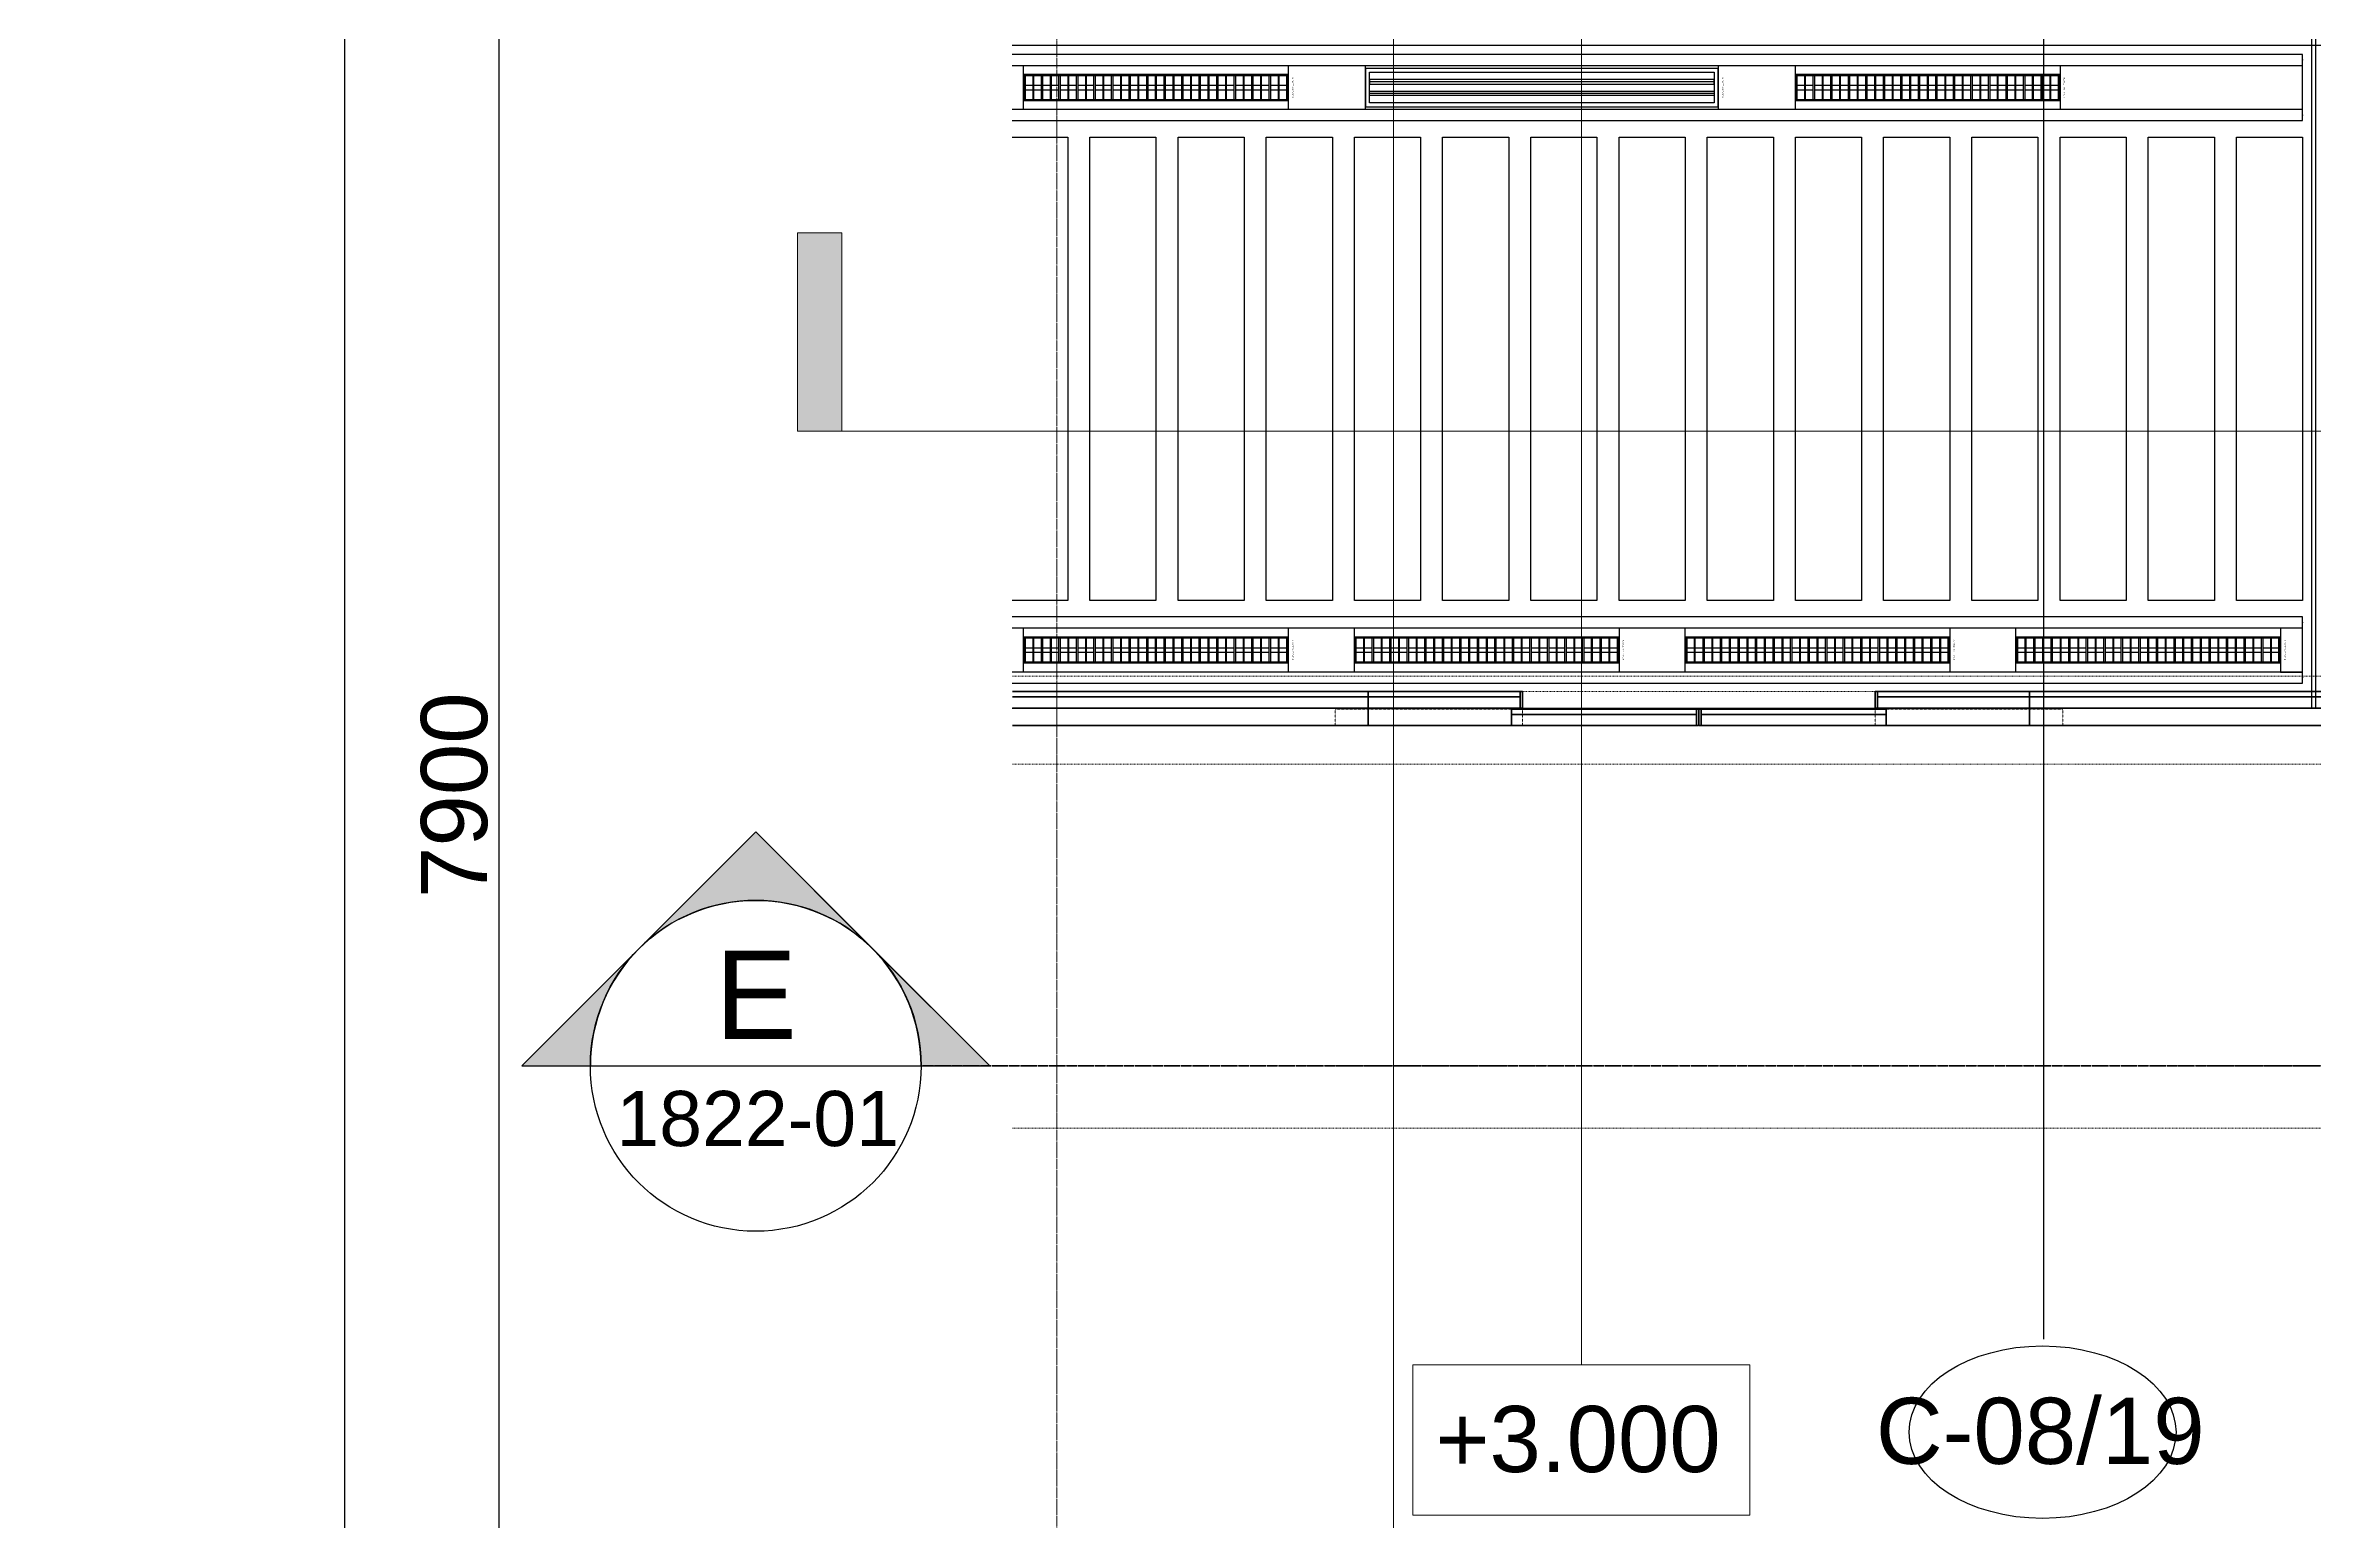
# Model space of a CAD drawing. Header units: millimetres. Extents: x -794868 to -715506, y -16735 to 22434.
# Drawn here: x -794868 to -784577, y -3664 to 3028 of the extents above; entities that cross this region are included whole.
import ezdxf
from ezdxf.enums import TextEntityAlignment as Align
from ezdxf.xclip import XClip

# ---------------------------------------------------------------- set-up
doc = ezdxf.new("R2010")
doc.units = ezdxf.units.MM
doc.header["$XCLIPFRAME"] = 0
for name, pattern in [('DASH', [6.35, 3.175, -3.175]), ('DPA_Grid _ Level 100', [10, 5.5, -1.6, 1.3, -1.6]), ('DPA_Hidden 500', [1.4, 0.8, -0.6])]:
    doc.linetypes.add(name, pattern=pattern)
for name, color, linetype in [('000 - WIPEOUT', 250, 'Continuous'), ('001 - ASCESSORIES', 251, 'Continuous'), ('A04_TUBE SERIES', 2, 'Continuous'), ('A11_ALU.SOLID SHEET', 2, 'Continuous')]:
    doc.layers.add(name, color=color, linetype=linetype)
for name, color, linetype, lineweight in [('A-ANNO-DIMS', 1, 'Continuous', 9), ('A-ANNO-NOTE', 3, 'Continuous', 25), ('A-GENM', 1, 'Continuous', 9), ('A-GENM-HDLN', 2, 'DPA_Hidden 500', 9), ('G-ANNO-SECL', 3, 'Continuous', 9), ('G-ANNO-TEXT', 3, 'Continuous', 9), ('Q-SPCQ', 2, 'Continuous', 35), ('Q-SPCQ-HDLN', 2, 'DASH', 9), ('S-GRID', 251, 'Continuous', 9)]:
    doc.layers.add(name, color=color, linetype=linetype, lineweight=lineweight)
doc.styles.add('Arial', font='arial.ttf', dxfattribs={"height": 400})
doc.styles.add('Arial_1', font='arial.ttf', dxfattribs={"height": 250})
doc.styles.add('Arial_2', font='arial.ttf', dxfattribs={"height": 300})
doc.dimstyles.new('DPA-DIM-3_0_C-C', dxfattribs={"dimscale": 304.8, "dimtxt": 306.07782, "dimasz": 0.492126, "dimexe": 0.656168, "dimexo": 0.0625, "dimgap": 0.164042, "dimtad": 1, "dimdec": 0, "dimzin": 0, "dimdsep": 46, "dimtxsty": 'Arial_2', "dimblk1": 'DOTBLANK', "dimblk2": 'DOTBLANK', "dimsah": 1, "dimcen": 0.09, "dimdle": 0.656168, "dimadec": 8, "dimazin": 0, "dimtfac": 1, "dimtdec": 4, "dimtix": 1, "dimtmove": 0, "dimatfit": 3, "dimfxl": 1.312336, "dimfxlon": 1, "dimtvp": 1, "dimtolj": 1, "dimtzin": 0, "dimarcsym": 2})

# ---------------------------------------------------------------- blocks, each defined once
blk = doc.blocks.new('DPA_Speciality_PlatformScreenDoor - Length_135300-12767973-4262-01 ENLARGED UPPER PLATFORM LEVEL - REFLECTED CEILING PLAN - SHEET 3')
at = {"layer": 'A-GENM'}
for p, q in [((69837, -250), (70035, -250)), ((70035, -250), (69837, -250)), ((69932, -250), (69842, -250)), ((69842, -250), (69932, -250)), ((69943, -250), (70033, -250)), ((70033, -250), (69943, -250)), ((70838, -250), (70640, -250)), ((70640, -250), (70838, -250)), ((70733, -250), (70643, -250)), ((70643, -250), (70733, -250)), ((70743, -250), (70833, -250)), ((70833, -250), (70743, -250)), ((67615, -330), (67739, -330)), ((67626, -330), (67679, -330)), ((67675, -330), (67728, -330)), ((71390, -330), (71514, -330)), ((71401, -330), (71454, -330)), ((71450, -330), (71503, -330)), ((72990, -330), (73114, -330)), ((73001, -330), (73054, -330)), ((73050, -330), (73103, -330))]:
    blk.add_line(p, q, dxfattribs=at)
at = {"layer": 'A-GENM-HDLN'}
for p, q in [((68688, -250), (68688, -175)), ((69538, -175), (68688, -175)), ((69538, -175), (69538, -250)), ((71138, -175), (71138, -250)), ((71138, -175), (71988, -175)), ((71988, -250), (71988, -175)), ((69538, -250), (68688, -250)), ((71138, -250), (71988, -250))]:
    blk.add_line(p, q, dxfattribs=at)
at = {"layer": 'Q-SPCQ', "linetype": 'DASH', "lineweight": 9}
blk.add_line((3946, 1650), (73451, 1650), dxfattribs=at)
at = {"layer": 'Q-SPCQ'}
for p, q in [((66463, -175), (68838, -175)), ((68838, -175), (68838, -330)), ((68838, -175), (69538, -175)), ((68838, -330), (68838, -175)), ((68838, -200), (68838, -176)), ((68838, -176), (68838, -200)), ((68838, -305), (68838, -200)), ((68838, -200), (68838, -305)), ((69488, -175), (70328, -175)), ((70328, -175), (69488, -175)), ((69488, -175), (69488, -225)), ((69488, -225), (69488, -175)), ((70298, -175), (69518, -175)), ((69518, -175), (70298, -175)), ((69518, -175), (70298, -175)), ((70298, -175), (69518, -175)), ((70328, -225), (70328, -175)), ((70328, -225), (70328, -175)), ((70328, -180), (70328, -245)), ((70328, -245), (70328, -180)), ((70338, -245), (70338, -180)), ((70338, -180), (70338, -245)), ((70338, -180), (70338, -245)), ((70338, -245), (70338, -180)), ((71188, -175), (70348, -175)), ((70348, -175), (71188, -175)), ((70348, -175), (70348, -225)), ((70348, -175), (70348, -225)), ((70348, -245), (70348, -180)), ((70348, -180), (70348, -245)), ((70378, -175), (71158, -175)), ((71158, -175), (70378, -175)), ((71158, -175), (70378, -175)), ((70378, -175), (71158, -175)), ((71138, -175), (71838, -175)), ((71188, -225), (71188, -175)), ((71188, -175), (71188, -225)), ((71838, -175), (71838, -330)), ((71838, -175), (73451, -175)), ((71838, -330), (71838, -175)), ((71838, -200), (71838, -176)), ((71838, -176), (71838, -200)), ((71838, -305), (71838, -200)), ((71838, -200), (71838, -305)), ((68838, -255), (66463, -255)), ((66463, -255), (68838, -255)), ((68838, -305), (66463, -305)), ((68838, -305), (66463, -305)), ((66463, -305), (68838, -305)), ((66473, -305), (68828, -305)), ((66473, -305), (68828, -305)), ((68828, -305), (66473, -305)), ((68788, -255), (66513, -255)), ((66513, -255), (68788, -255)), ((68788, -305), (66513, -305)), ((66513, -305), (68788, -305)), ((66523, -255), (68778, -255)), ((68778, -255), (66523, -255)), ((68778, -305), (66523, -305)), ((66523, -305), (68778, -305)), ((68778, -305), (66523, -305)), ((66523, -305), (68778, -305)), ((66523, -305), (68778, -305)), ((68778, -305), (66523, -305)), ((68828, -305), (68838, -305)), ((68838, -255), (69528, -255)), ((69528, -255), (68838, -255)), ((68838, -255), (68838, -305)), ((68838, -305), (68838, -255)), ((68838, -305), (68838, -255)), ((68838, -255), (68838, -305)), ((68838, -329), (68838, -305)), ((68838, -305), (68848, -305)), ((69528, -305), (68838, -305)), ((68838, -305), (68838, -330)), ((68838, -330), (68838, -305)), ((68838, -305), (69528, -305)), ((69528, -305), (68838, -305)), ((68838, -305), (68838, -329)), ((68838, -330), (68838, -305)), ((68838, -305), (68838, -330)), ((68848, -305), (69528, -305)), ((69528, -305), (68848, -305)), ((68848, -305), (69528, -305)), ((68888, -255), (69478, -255)), ((69478, -255), (68888, -255)), ((68888, -305), (69478, -305)), ((69478, -305), (68888, -305)), ((69478, -255), (68898, -255)), ((68898, -255), (69478, -255)), ((68898, -305), (69478, -305)), ((69478, -305), (68898, -305)), ((68898, -305), (69478, -305)), ((69478, -305), (68898, -305)), ((69478, -305), (68898, -305)), ((68898, -305), (69478, -305)), ((70328, -225), (69488, -225)), ((69488, -225), (70328, -225)), ((69488, -250), (69488, -225)), ((69488, -250), (69488, -225)), ((70328, -225), (69488, -225)), ((69488, -225), (69488, -250)), ((69488, -250), (69488, -225)), ((69488, -225), (70328, -225)), ((69488, -225), (70328, -225)), ((70328, -225), (69488, -225)), ((70328, -250), (69488, -250)), ((69488, -250), (70328, -250)), ((69488, -250), (70328, -250)), ((70328, -250), (69488, -250)), ((69518, -225), (70298, -225)), ((70298, -225), (69518, -225)), ((70298, -225), (69518, -225)), ((69518, -225), (70298, -225)), ((69528, -255), (69528, -330)), ((69538, -255), (69528, -255)), ((69528, -255), (69538, -255)), ((69528, -330), (69528, -255)), ((69528, -305), (69528, -255)), ((69528, -305), (69528, -255)), ((69528, -330), (69528, -305)), ((69528, -330), (69528, -305)), ((69528, -305), (69528, -330)), ((69528, -330), (69528, -305)), ((69538, -225), (70278, -225)), ((70278, -225), (69538, -225)), ((69538, -225), (70278, -225)), ((70278, -225), (69538, -225)), ((69538, -250), (70278, -250)), ((70278, -250), (69538, -250)), ((69538, -250), (70278, -250)), ((70278, -250), (69538, -250)), ((69538, -330), (69538, -250)), ((69538, -250), (69538, -305)), ((69538, -330), (69538, -255)), ((69538, -255), (69538, -330)), ((69538, -305), (69538, -329)), ((70328, -225), (70328, -250)), ((70328, -250), (70328, -225)), ((70328, -250), (70328, -225)), ((70328, -225), (70328, -250)), ((70348, -225), (71188, -225)), ((71188, -225), (70348, -225)), ((70348, -250), (70348, -225)), ((70348, -225), (70348, -250)), ((71188, -225), (70348, -225)), ((70348, -225), (70348, -250)), ((70348, -250), (70348, -225)), ((70348, -225), (71188, -225)), ((71188, -225), (70348, -225)), ((70348, -225), (71188, -225)), ((70348, -250), (71188, -250)), ((71188, -250), (70348, -250)), ((70348, -250), (71188, -250)), ((71188, -250), (70348, -250)), ((71158, -225), (70378, -225)), ((70378, -225), (71158, -225)), ((70378, -225), (71158, -225)), ((71158, -225), (70378, -225)), ((71138, -225), (70398, -225)), ((70398, -225), (71138, -225)), ((71138, -225), (70398, -225)), ((70398, -225), (71138, -225)), ((71138, -250), (70398, -250)), ((70398, -250), (71138, -250)), ((71138, -250), (70398, -250)), ((70398, -250), (71138, -250)), ((71138, -305), (71138, -250)), ((71138, -250), (71138, -330)), ((71148, -255), (71138, -255)), ((71138, -255), (71138, -330)), ((71138, -330), (71138, -255)), ((71138, -255), (71148, -255)), ((71138, -329), (71138, -305)), ((71148, -330), (71148, -255)), ((71148, -255), (71148, -330)), ((71838, -255), (71148, -255)), ((71148, -255), (71838, -255)), ((71148, -255), (71148, -305)), ((71148, -255), (71148, -305)), ((71838, -305), (71148, -305)), ((71148, -305), (71828, -305)), ((71148, -305), (71148, -330)), ((71148, -305), (71148, -330)), ((71148, -305), (71828, -305)), ((71828, -305), (71148, -305)), ((71148, -330), (71148, -305)), ((71148, -305), (71148, -330)), ((71838, -305), (71148, -305)), ((71148, -305), (71838, -305)), ((71188, -225), (71188, -250)), ((71188, -225), (71188, -250)), ((71188, -250), (71188, -225)), ((71188, -225), (71188, -250)), ((71198, -255), (71778, -255)), ((71778, -255), (71198, -255)), ((71788, -255), (71198, -255)), ((71198, -255), (71788, -255)), ((71778, -305), (71198, -305)), ((71198, -305), (71778, -305)), ((71778, -305), (71198, -305)), ((71198, -305), (71778, -305)), ((71788, -305), (71198, -305)), ((71198, -305), (71788, -305)), ((71198, -305), (71778, -305)), ((71778, -305), (71198, -305)), ((71828, -305), (71838, -305)), ((73451, -255), (71838, -255)), ((71838, -255), (73451, -255)), ((71838, -255), (71838, -305)), ((71838, -255), (71838, -305)), ((71838, -305), (71838, -255)), ((71838, -255), (71838, -305)), ((71838, -329), (71838, -305)), ((73451, -305), (71838, -305)), ((71838, -305), (71848, -305)), ((71838, -330), (71838, -305)), ((71838, -305), (71838, -330)), ((73451, -305), (71838, -305)), ((71838, -305), (73451, -305)), ((71838, -305), (71838, -329)), ((71838, -330), (71838, -305)), ((71838, -305), (71838, -330)), ((71848, -305), (73451, -305)), ((71848, -305), (73451, -305)), ((73451, -305), (71848, -305)), ((73451, -255), (71888, -255)), ((71888, -255), (73451, -255)), ((73451, -305), (71888, -305)), ((71888, -305), (73451, -305)), ((71898, -255), (73451, -255)), ((73451, -255), (71898, -255)), ((73451, -305), (71898, -305)), ((71898, -305), (73451, -305)), ((73451, -305), (71898, -305)), ((71898, -305), (73451, -305)), ((71898, -305), (73451, -305)), ((73451, -305), (71898, -305)), ((66463, -330), (68838, -330)), ((66463, -330), (68838, -330)), ((68828, -330), (66473, -330)), ((66473, -330), (68828, -330)), ((68828, -330), (66473, -330)), ((68778, -330), (66523, -330)), ((66523, -330), (68778, -330)), ((68778, -330), (66523, -330)), ((66523, -330), (68778, -330)), ((68838, -330), (68828, -330)), ((68838, -330), (69538, -330)), ((68838, -330), (69528, -330)), ((68848, -330), (68838, -330)), ((69528, -330), (68848, -330)), ((69528, -330), (68848, -330)), ((68848, -330), (69528, -330)), ((68898, -330), (69478, -330)), ((69478, -330), (68898, -330)), ((68898, -330), (69478, -330)), ((69478, -330), (68898, -330)), ((69528, -330), (69538, -330)), ((69538, -330), (69528, -330)), ((71138, -330), (71838, -330)), ((71138, -330), (71148, -330)), ((71148, -330), (71138, -330)), ((71828, -330), (71148, -330)), ((71148, -330), (71838, -330)), ((71148, -330), (71828, -330)), ((71828, -330), (71148, -330)), ((71778, -330), (71198, -330)), ((71198, -330), (71778, -330)), ((71778, -330), (71198, -330)), ((71198, -330), (71778, -330)), ((71838, -330), (71828, -330)), ((71838, -330), (73451, -330)), ((71848, -330), (71838, -330)), ((71838, -330), (73451, -330)), ((73451, -330), (71848, -330)), ((71848, -330), (73451, -330)), ((73451, -330), (71848, -330)), ((73451, -330), (71898, -330)), ((71898, -330), (73451, -330)), ((73451, -330), (71898, -330)), ((71898, -330), (73451, -330))]:
    blk.add_line(p, q, dxfattribs=at)
for centre, start, end in [((70333, -180), 0, 180), ((70333, -180), 135, 180), ((70333, -180), 60, 120), ((70333, -180), 360, 30), ((70343, -180), 0, 180), ((70343, -180), 150, 180), ((70343, -180), 60, 120), ((70343, -180), 0, 45), ((70333, -245), 180, 210), ((70333, -245), 180, 0), ((70333, -245), 240, 300), ((70333, -245), 330, 0), ((70343, -245), 180, 210), ((70343, -245), 180, 360), ((70343, -245), 240, 300), ((70343, -245), 330, 360)]:
    blk.add_arc(centre, 5, start, end, dxfattribs=at)
at = {"layer": 'Q-SPCQ-HDLN'}
for p, q in [((73451, 0), (3946, 0)), ((73451, -330), (3946, -330)), ((73451, -400), (3946, -400))]:
    blk.add_line(p, q, dxfattribs=at)
blk = doc.blocks.new('Section - Section Head-531884-4262-01 ENLARGED UPPER PLATFORM LEVEL - REFLECTED CEILING PLAN - SHEET 3')
at = {"layer": 'G-ANNO-SECL'}
h = blk.add_hatch(color=256, dxfattribs=at)
edge = h.paths.add_edge_path()
edge.add_line((-12.8, 5.3), (-7.5, 10.61))
edge.add_line((-7.5, 10.61), (-2.2, 5.3))
edge.add_arc((-7.5, 0), 7.5, 45, 135)
h = blk.add_hatch(color=256, dxfattribs=at)
edge = h.paths.add_edge_path()
edge.add_arc((-7.5, 0), 7.5, 0, 45)
edge.add_line((-2.2, 5.3), (3.11, 0))
edge.add_line((3.11, 0), (0, 0))
edge = h.paths.add_edge_path()
edge.add_line((-15, 0), (-18.11, 0))
edge.add_line((-18.11, 0), (-12.8, 5.3))
edge.add_arc((-7.5, 0), 7.5, 135, 180)
at = {"layer": 'G-ANNO-SECL', "lineweight": 25}
for p, q in [((-7.5, 10.61), (-18.11, 0)), ((-7.5, 10.61), (-12.8, 5.3)), ((3.11, 0), (-7.5, 10.61)), ((-2.2, 5.3), (-7.5, 10.61)), ((-12.8, 5.3), (-18.11, 0)), ((3.11, 0), (-2.2, 5.3)), ((-18.11, 0), (-15, 0)), ((-18.11, 0), (-15, 0)), ((0, 0), (3.11, 0)), ((0, 0), (3.11, 0))]:
    blk.add_line(p, q, dxfattribs=at)
blk.add_circle((-7.5, 0), 7.5, dxfattribs=at)
for start, end in [(45, 135), (135, 180), (0, 45)]:
    blk.add_arc((-7.5, 0), 7.5, start, end, dxfattribs=at)
blk = doc.blocks.new('Ceiling Tags - Ceiling Tags-9510765-4262-01 ENLARGED UPPER PLATFORM LEVEL - REFLECTED CEILING PLAN - SHEET 3')
at = {"layer": 'A-ANNO-NOTE'}
blk.add_ellipse((0, 0), major_axis=(6.05, 0), ratio=0.646436, dxfattribs=at)
blk = doc.blocks.new('DPA_AN_Section Line - UP-Left-16608795-4262-01 ENLARGED UPPER PLATFORM LEVEL - REFLECTED CEILING PLAN - SHEET 3')
at = {"layer": 'A-ANNO-NOTE', "lineweight": 9}
blk.add_hatch(color=256, dxfattribs=at).paths.add_polyline_path([(170, -9), (168, -9), (168, 0), (170, 0)])
blk.add_line((7.5, 0), (170, 0), dxfattribs=at)
at = {"layer": 'A-ANNO-NOTE', "lineweight": 18}
for p, q in [((170, 0), (168, 0)), ((168, 0), (168, -9)), ((170, -9), (170, 0)), ((168, -9), (170, -9))]:
    blk.add_line(p, q, dxfattribs=at)
blk = doc.blocks.new('_DotBlank')
at = {"color": 0, "linetype": 'ByBlock', "lineweight": -2}
blk.add_line((-0.5, 0), (-1, 0), dxfattribs=at)
blk.add_circle((0, 0), 0.5, dxfattribs=at)
blk = doc.blocks.new('*D1985')
at = {"layer": 'A-ANNO-DIMS', "color": 0, "lineweight": -2, "transparency": 16777216}
for p, q in [((-49209, 8615), (-48628, 8615)), ((-48828, -7750), (-48828, 8465)), ((-49209, -7900), (-48628, -7900))]:
    blk.add_line(p, q, dxfattribs=at)
at = {"layer": 'Defpoints', "color": 0, "transparency": 16777216}
for p in [(-49228, 8615), (-48828, 8615), (-49228, -7900)]:
    blk.add_point(p, dxfattribs=at)
at = {"layer": 'A-ANNO-DIMS', "color": 0, "lineweight": -2, "transparency": 16777216, "xscale": 150, "yscale": 150, "zscale": 150}
for p, rotation in [((-48828, 8615), 90), ((-48828, -7900), 270)]:
    blk.add_blockref('_DotBlank', p, dxfattribs=dict(at, rotation=rotation))
at = {"layer": 'A-ANNO-DIMS', "color": 0, "transparency": 16777216, "insert": (-49031, 357), "char_height": 300, "width": 1384.41, "attachment_point": 5, "rotation": 90, "style": 'Arial_2'}
blk.add_mtext('\\A1;16515', dxfattribs=at)
blk = doc.blocks.new('*D1987')
at = {"layer": 'A-ANNO-DIMS', "color": 0, "lineweight": -2, "transparency": 16777216}
for p, q in [((-48509, 0), (-47928, 0)), ((-48128, -7750), (-48128, -150)), ((-48509, -7900), (-47928, -7900))]:
    blk.add_line(p, q, dxfattribs=at)
at = {"layer": 'Defpoints', "color": 0, "transparency": 16777216}
for p in [(-48528, 0), (-48128, 0), (-48528, -7900)]:
    blk.add_point(p, dxfattribs=at)
at = {"layer": 'A-ANNO-DIMS', "color": 0, "lineweight": -2, "transparency": 16777216, "xscale": 150, "yscale": 150, "zscale": 150}
for p, rotation in [((-48128, 0), 90), ((-48128, -7900), 270)]:
    blk.add_blockref('_DotBlank', p, dxfattribs=dict(at, rotation=rotation))
at = {"layer": 'A-ANNO-DIMS', "color": 0, "transparency": 16777216, "insert": (-48331, -3950), "char_height": 300, "width": 1107.53, "attachment_point": 5, "rotation": 90, "style": 'Arial_2'}
blk.add_mtext('\\A1;7900', dxfattribs=at)
blk = doc.blocks.new('*U698')
at = {"layer": 'A11_ALU.SOLID SHEET', "color": 0}
blk.add_lwpolyline([(350, -98.8), (350, 98.8), (0, 98.8), (0, -98.8)], close=True, dxfattribs=at)
at = {"layer": 'Defpoints', "color": 250}
blk.add_point((0, 0), dxfattribs=at)
blk.add_text('AL.SHEET-HAT-TYPE-R', height=6, rotation=270, dxfattribs=at).set_placement((15, 0), align=Align.BOTTOM_CENTER)
blk = doc.blocks.new('*U695')
at = {"color": 1}
blk.add_wipeout([(600, -60), (-600, -60), (-600, 60), (600, 60)], dxfattribs=at).dxf.layer = '000 - WIPEOUT'
at = {"layer": '001 - ASCESSORIES', "color": 0}
blk.add_lwpolyline([(600, -60), (-600, -60), (-600, 60), (600, 60)], close=True, dxfattribs=at)
at = {"layer": '001 - ASCESSORIES'}
for points in [[(-593, -55), (-598, -55), (-598, 55), (-593, 55)], [(595, -55), (-595, -55), (-595, 55), (595, 55)], [(-559, -55), (-554, -55), (-554, 55), (-559, 55)], [(-514, -55), (-519, -55), (-519, 55), (-514, 55)], [(-479, -55), (-474, -55), (-474, 55), (-479, 55)], [(-435, -55), (-440, -55), (-440, 55), (-435, 55)], [(-400, -55), (-395, -55), (-395, 55), (-400, 55)], [(-355, -55), (-360, -55), (-360, 55), (-355, 55)], [(-320, -55), (-315, -55), (-315, 55), (-320, 55)], [(-276, -55), (-281, -55), (-281, 55), (-276, 55)], [(-241, -55), (-236, -55), (-236, 55), (-241, 55)], [(-196, -55), (-201, -55), (-201, 55), (-196, 55)], [(-161, -55), (-156, -55), (-156, 55), (-161, 55)], [(-117, -55), (-122, -55), (-122, 55), (-117, 55)], [(-82, -55), (-77, -55), (-77, 55), (-82, 55)], [(-37, -55), (-42, -55), (-42, 55), (-37, 55)], [(-3, -55), (3, -55), (3, 55), (-3, 55)], [(42, -55), (37, -55), (37, 55), (42, 55)], [(77, -55), (82, -55), (82, 55), (77, 55)], [(122, -55), (117, -55), (117, 55), (122, 55)], [(156, -55), (161, -55), (161, 55), (156, 55)], [(201, -55), (196, -55), (196, 55), (201, 55)], [(236, -55), (241, -55), (241, 55), (236, 55)], [(281, -55), (276, -55), (276, 55), (281, 55)], [(315, -55), (320, -55), (320, 55), (315, 55)], [(360, -55), (355, -55), (355, 55), (360, 55)], [(395, -55), (400, -55), (400, 55), (395, 55)], [(440, -55), (435, -55), (435, 55), (440, 55)], [(474, -55), (479, -55), (479, 55), (474, 55)], [(519, -55), (514, -55), (514, 55), (519, 55)], [(554, -55), (559, -55), (559, 55), (554, 55)], [(598, -55), (593, -55), (593, 55), (598, 55)]]:
    blk.add_lwpolyline(points, close=True, dxfattribs=at)
for points in [[(-593, 10), (-559, 10)], [(-554, 10), (-519, 10)], [(-514, 10), (-479, 10)], [(-474, 10), (-440, 10)], [(-435, 10), (-400, 10)], [(-395, 10), (-360, 10)], [(-355, 10), (-320, 10)], [(-315, 10), (-281, 10)], [(-276, 10), (-241, 10)], [(-236, 10), (-201, 10)], [(-196, 10), (-161, 10)], [(-156, 10), (-122, 10)], [(-117, 10), (-82, 10)], [(-77, 10), (-42, 10)], [(-37, 10), (-3, 10)], [(3, 10), (37, 10)], [(42, 10), (77, 10)], [(82, 10), (117, 10)], [(122, 10), (156, 10)], [(161, 10), (196, 10)], [(201, 10), (236, 10)], [(241, 10), (276, 10)], [(281, 10), (315, 10)], [(320, 10), (355, 10)], [(360, 10), (395, 10)], [(400, 10), (435, 10)], [(440, 10), (474, 10)], [(479, 10), (514, 10)], [(519, 10), (554, 10)], [(559, 10), (593, 10)], [(-593, -10), (-559, -10)], [(-554, -10), (-519, -10)], [(-514, -10), (-479, -10)], [(-474, -10), (-440, -10)], [(-435, -10), (-400, -10)], [(-395, -10), (-360, -10)], [(-355, -10), (-320, -10)], [(-315, -10), (-281, -10)], [(-276, -10), (-241, -10)], [(-236, -10), (-201, -10)], [(-196, -10), (-161, -10)], [(-156, -10), (-122, -10)], [(-117, -10), (-82, -10)], [(-77, -10), (-42, -10)], [(-37, -10), (-3, -10)], [(3, -10), (37, -10)], [(42, -10), (77, -10)], [(82, -10), (117, -10)], [(122, -10), (156, -10)], [(161, -10), (196, -10)], [(201, -10), (236, -10)], [(241, -10), (276, -10)], [(281, -10), (315, -10)], [(320, -10), (355, -10)], [(360, -10), (395, -10)], [(400, -10), (435, -10)], [(440, -10), (474, -10)], [(479, -10), (514, -10)], [(519, -10), (554, -10)], [(559, -10), (593, -10)]]:
    blk.add_lwpolyline(points, dxfattribs=at)
blk = doc.blocks.new('*U702')
at = {"layer": 'A11_ALU.SOLID SHEET', "color": 0}
blk.add_lwpolyline([(1100, -99), (1100, 99), (0, 99), (0, -99)], close=True, dxfattribs=at)
at = {"layer": 'Defpoints', "color": 250}
blk.add_point((0, 0), dxfattribs=at)
blk.add_text('AL.SHEET-HAT-TYPE-R', height=6, rotation=270, dxfattribs=at).set_placement((15, 0), align=Align.BOTTOM_CENTER)
blk = doc.blocks.new('*U700')
at = {"layer": '001 - ASCESSORIES', "color": 0, "linetype": 'ByBlock'}
blk.add_lwpolyline([(800, 87), (-800, 87), (-800, -87), (800, -87)], close=True, dxfattribs=at)
at = {"layer": '001 - ASCESSORIES', "linetype": 'ByBlock'}
for points in [[(-782, 69), (782, 69), (782, -69), (-782, -69)], [(782, 36), (-782, 36), (-782, 16), (782, 16)], [(-782, -16), (782, -16), (782, -36), (-782, -36)]]:
    blk.add_lwpolyline(points, close=True, dxfattribs=at)
for points in [[(782, 26), (-782, 26)], [(-782, -26), (782, -26)]]:
    blk.add_lwpolyline(points, dxfattribs=at)
blk = doc.blocks.new('*U703')
at = {"layer": 'A11_ALU.SOLID SHEET', "color": 0}
blk.add_lwpolyline([(300, -98.8), (300, 98.8), (0, 98.8), (0, -98.8)], close=True, dxfattribs=at)
at = {"layer": 'Defpoints', "color": 250}
blk.add_point((0, 0), dxfattribs=at)
blk.add_text('AL.SHEET-HAT-TYPE-R', height=6, rotation=270, dxfattribs=at).set_placement((15, 0), align=Align.BOTTOM_CENTER)
blk = doc.blocks.new('*U720')
blk.add_attdef('EXTR.OVL-LENGTH_', (-25, -59), '', height=5)
blk.add_wipeout([(-25, 0), (25, 0), (25, 67400), (-25, 67400)]).dxf.layer = '000 - WIPEOUT'
blk.add_point((0, 0))
at = {"layer": 'A04_TUBE SERIES', "color": 0}
blk.add_lwpolyline([(-25, 0), (25, 0), (25, 67400), (-25, 67400)], close=True, dxfattribs=at)
blk = doc.blocks.new('*U722')
blk.add_attdef('EXTR.OVL-LENGTH_', (-25, -59), '', height=5)
blk.add_wipeout([(-25, 0), (25, 0), (25, 67400), (-25, 67400)]).dxf.layer = '000 - WIPEOUT'
blk.add_point((0, 0))
at = {"layer": 'A04_TUBE SERIES', "color": 0}
blk.add_lwpolyline([(-25, 0), (25, 0), (25, 67400), (-25, 67400)], close=True, dxfattribs=at)
blk = doc.blocks.new('*U724')
blk.add_attdef('EXTR.OVL-LENGTH_', (-25, -59), '', height=5)
blk.add_wipeout([(-25, 0), (25, 0), (25, 67400), (-25, 67400)]).dxf.layer = '000 - WIPEOUT'
blk.add_point((0, 0))
at = {"layer": 'A04_TUBE SERIES', "color": 0}
blk.add_lwpolyline([(-25, 0), (25, 0), (25, 67400), (-25, 67400)], close=True, dxfattribs=at)
blk = doc.blocks.new('*U726')
blk.add_attdef('EXTR.OVL-LENGTH_', (-25, -59), '', height=5)
blk.add_wipeout([(-25, 0), (25, 0), (25, 67400), (-25, 67400)]).dxf.layer = '000 - WIPEOUT'
blk.add_point((0, 0))
at = {"layer": 'A04_TUBE SERIES', "color": 0}
blk.add_lwpolyline([(-25, 0), (25, 0), (25, 67400), (-25, 67400)], close=True, dxfattribs=at)
blk = doc.blocks.new('*U847')
at = {"color": 3}
for points in [[(-1050, -27650), (1050, -27650), (1050, -27950), (-1050, -27950)], [(-1050, -28050), (1050, -28050), (1050, -28350), (-1050, -28350)], [(-1050, -28450), (1050, -28450), (1050, -28750), (-1050, -28750)], [(-1050, -28850), (1050, -28850), (1050, -29150), (-1050, -29150)], [(-1050, -29250), (1050, -29250), (1050, -29550), (-1050, -29550)], [(-1050, -29650), (1050, -29650), (1050, -29950), (-1050, -29950)], [(-1050, -30050), (1050, -30050), (1050, -30350), (-1050, -30350)], [(-1050, -30450), (1050, -30450), (1050, -30750), (-1050, -30750)], [(-1050, -30850), (1050, -30850), (1050, -31150), (-1050, -31150)], [(-1050, -31250), (1050, -31250), (1050, -31550), (-1050, -31550)], [(-1050, -31650), (1050, -31650), (1050, -31950), (-1050, -31950)], [(-1050, -32050), (1050, -32050), (1050, -32350), (-1050, -32350)], [(-1050, -32450), (1050, -32450), (1050, -32750), (-1050, -32750)], [(-1050, -32850), (1050, -32850), (1050, -33150), (-1050, -33150)], [(-1050, -33250), (1050, -33250), (1050, -33550), (-1050, -33550)]]:
    blk.add_wipeout(points, dxfattribs=at).dxf.layer = '000 - WIPEOUT'
at = {"layer": 'A11_ALU.SOLID SHEET', "color": 0, "linetype": 'ByBlock'}
for points in [[(-1050, -27950), (1050, -27950), (1050, -27650), (-1050, -27650)], [(-1050, -28350), (1050, -28350), (1050, -28050), (-1050, -28050)], [(-1050, -28750), (1050, -28750), (1050, -28450), (-1050, -28450)], [(-1050, -29150), (1050, -29150), (1050, -28850), (-1050, -28850)], [(-1050, -29550), (1050, -29550), (1050, -29250), (-1050, -29250)], [(-1050, -29950), (1050, -29950), (1050, -29650), (-1050, -29650)], [(-1050, -30350), (1050, -30350), (1050, -30050), (-1050, -30050)], [(-1050, -30750), (1050, -30750), (1050, -30450), (-1050, -30450)], [(-1050, -31150), (1050, -31150), (1050, -30850), (-1050, -30850)], [(-1050, -31550), (1050, -31550), (1050, -31250), (-1050, -31250)], [(-1050, -31950), (1050, -31950), (1050, -31650), (-1050, -31650)], [(-1050, -32350), (1050, -32350), (1050, -32050), (-1050, -32050)], [(-1050, -32750), (1050, -32750), (1050, -32450), (-1050, -32450)], [(-1050, -33150), (1050, -33150), (1050, -32850), (-1050, -32850)], [(-1050, -33550), (1050, -33550), (1050, -33250), (-1050, -33250)]]:
    blk.add_lwpolyline(points, close=True, dxfattribs=at)
blk = doc.blocks.new('*U1115')
at = {"layer": 'A11_ALU.SOLID SHEET', "color": 0}
blk.add_lwpolyline([(100, -98.8), (100, 98.8), (0, 98.8), (0, -98.8)], close=True, dxfattribs=at)
at = {"layer": 'Defpoints', "color": 250}
blk.add_point((0, 0), dxfattribs=at)
blk.add_text('AL.SHEET-HAT-TYPE-R', height=6, rotation=270, dxfattribs=at).set_placement((15, 0), align=Align.BOTTOM_CENTER)
blk = doc.blocks.new('*U2281')
blk.add_lwpolyline([(27650, -552), (-107450, -552), (-107450, -3555), (27650, -3555)], close=True)
blk.add_blockref('*U700', (-43400, -742))
blk.add_blockref('*U700', (-43400, -742))
at = {"layer": 'A11_ALU.SOLID SHEET', "color": 1}
for name, p in [('*U698', (-46100, -742)), ('*U698', (-46100, -742)), ('*U698', (-42600, -742)), ('*U702', (-41050, -742)), ('*U703', (-46050, -3292)), ('*U703', (-43050, -3292))]:
    blk.add_blockref(name, p, dxfattribs=at)
for p in [(-45150, -742), (-41650, -742), (-45150, -3292), (-42150, -3292)]:
    blk.add_blockref('*U695', p)
for name, p in [('*U698', (-44550, -742)), ('*U698', (-42600, -742)), ('*U703', (-44550, -3292)), ('*U703', (-41550, -3292))]:
    blk.add_blockref(name, p, dxfattribs=at)
for p in [(-45150, -742), (-41650, -742), (-43650, -3292), (-40650, -3292)]:
    blk.add_blockref('*U695', p)
at = {"layer": 'A04_TUBE SERIES', "color": 0, "linetype": 'ByBlock', "rotation": 90}
for name, p in [('*U724', (-39950, -3167)), ('*U726', (-39950, -3417))]:
    blk.add_blockref(name, p, dxfattribs=at)
at = {"layer": 'A11_ALU.SOLID SHEET', "color": 1}
blk.add_blockref('*U698', (-44550, -742), dxfattribs=at)
at = {"layer": 'A04_TUBE SERIES', "color": 0, "linetype": 'ByBlock', "rotation": 90}
for name, p in [('*U720', (-39950, -617)), ('*U722', (-39950, -867))]:
    blk.add_blockref(name, p, dxfattribs=at)
at = {"layer": 'A11_ALU.SOLID SHEET', "color": 1, "rotation": 359.9999999999763}
blk.add_blockref('*U1115', (-40050, -3292), dxfattribs=at)
blk.add_lwpolyline([(-39910, -3555), (-39890, -3555), (-39890, 2495), (-39910, 2495)], close=True)
at = {"layer": 'A11_ALU.SOLID SHEET', "color": 0, "linetype": 'ByBlock', "xscale": -1, "rotation": 90}
blk.add_blockref('*U847', (-73500, -2017), dxfattribs=at)
blk = doc.blocks.new('*U1978')
at = {"layer": 'S-GRID', "linetype": 'DPA_Grid _ Level 100'}
blk.add_line((-45600, -19375), (-45600, 17498.2), dxfattribs=at)
at = {"layer": 'A-ANNO-DIMS'}
for base, p1, p2, override, picture, middle in [((-48828.1, 8615), (-49228.1, -7900), (-49228.1, 8615), {"dimpost": '<>', "dimfxl": 16515.002991}, '*D1985', (-49031.3, 357.5)), ((-48128.1, 0), (-48528.1, -7900), (-48528.1, 0), {"dimpost": '<>', "dimfxl": 7900.002995}, '*D1987', (-48331.3, -3950))]:
    dim = blk.add_linear_dim(base=base, p1=p1, p2=p2, angle=90, dimstyle='DPA-DIM-3_0_C-C', override=override, dxfattribs=at)
    dim.commit()
    dim.dimension.update_dxf_attribs({"geometry": picture, "text_midpoint": middle})

msp = doc.modelspace()

# ---------------------------------------------------------------- linework, layer by layer
at = {"layer": 'G-ANNO-SECL', "lineweight": 25}
msp.add_line((-792397, -1598), (-790897, -1598), dxfattribs=at)
at = {"layer": 'G-ANNO-SECL', "linetype": 'DPA_Grid _ Level 100', "lineweight": 50}
msp.add_line((-790897, -1598), (-718440, -1598), dxfattribs=at)
at = {"layer": 'G-ANNO-TEXT', "color": 10, "flags": 128}
msp.add_lwpolyline([(-788667, -2953), (-787138, -2953), (-787138, -3635), (-788667, -3635)], close=True, dxfattribs=at)

# ---------------------------------------------------------------- block references
at = {"layer": 'A-ANNO-NOTE', "xscale": 100, "yscale": 100, "zscale": 100}
msp.add_blockref('Ceiling Tags - Ceiling Tags-9510765-4262-01 ENLARGED UPPER PLATFORM LEVEL - REFLECTED CEILING PLAN - SHEET 3', (-785811, -3259), dxfattribs=at)
at = {"layer": 'A11_ALU.SOLID SHEET'}
ref = msp.add_blockref('*U2281', (-744682, 3579), dxfattribs=at)
XClip(ref).set_block_clipping_path([(-45801.3280238605, -9620.0077451947), (23704.0078937773, 10334.9999958097)])
at = {"layer": 'G-ANNO-SECL', "lineweight": 25, "xscale": 99.99999999999993, "yscale": 99.99999999999993, "zscale": 99.99999999999993}
msp.add_blockref('Section - Section Head-531884-4262-01 ENLARGED UPPER PLATFORM LEVEL - REFLECTED CEILING PLAN - SHEET 3', (-790897, -1598), dxfattribs=at)

# ---------------------------------------------------------------- texts
at = {"layer": 'A-ANNO-NOTE', "lineweight": 9, "insert": (-786567, -3103), "char_height": 300, "width": 1835.86, "attachment_point": 1, "style": 'Arial_2'}
msp.add_mtext('C-08/19', dxfattribs=at)
at = {"layer": 'G-ANNO-SECL', "lineweight": 25, "attachment_point": 1}
for s, insert, char_height, width, style in [('E', (-791832, -1076), 400, 456.96, 'Arial'), ('1822-01', (-792279, -1712), 250, 1539.24, 'Arial_1')]:
    msp.add_mtext(s, dxfattribs=dict(at, insert=insert, char_height=char_height, width=width, style=style))
at = {"layer": 'G-ANNO-TEXT', "color": 7, "insert": (-788564, -3140), "char_height": 300, "width": 1595.36, "attachment_point": 1, "style": 'Arial_2'}
msp.add_mtext('+3.000', dxfattribs=at)

# ---------------------------------------------------------------- next in the draw order: linework, layer by layer
at = {"layer": 'A-ANNO-NOTE'}
msp.add_line((-785807, 4546), (-785807, -2837), dxfattribs=at)
at = {"layer": 'G-ANNO-TEXT', "color": 10}
for p, q in [((-788754, 6217), (-788754, -9495)), ((-787902, 4563), (-787902, -2953))]:
    msp.add_line(p, q, dxfattribs=at)

# ---------------------------------------------------------------- next in the draw order: block references
msp.add_blockref('*U1978', (-744682, 3579))
at = {"layer": 'A-ANNO-NOTE', "xscale": 100, "yscale": 100, "zscale": 100, "rotation": 180}
msp.add_blockref('DPA_AN_Section Line - UP-Left-16608795-4262-01 ENLARGED UPPER PLATFORM LEVEL - REFLECTED CEILING PLAN - SHEET 3', (-774457, 1279), dxfattribs=at)
at = {"layer": 'Q-SPCQ', "rotation": 180}
msp.add_blockref('DPA_Speciality_PlatformScreenDoor - Length_135300-12767973-4262-01 ENLARGED UPPER PLATFORM LEVEL - REFLECTED CEILING PLAN - SHEET 3', (-717032, -231), dxfattribs=at)

doc.saveas('drawing.dxf')
